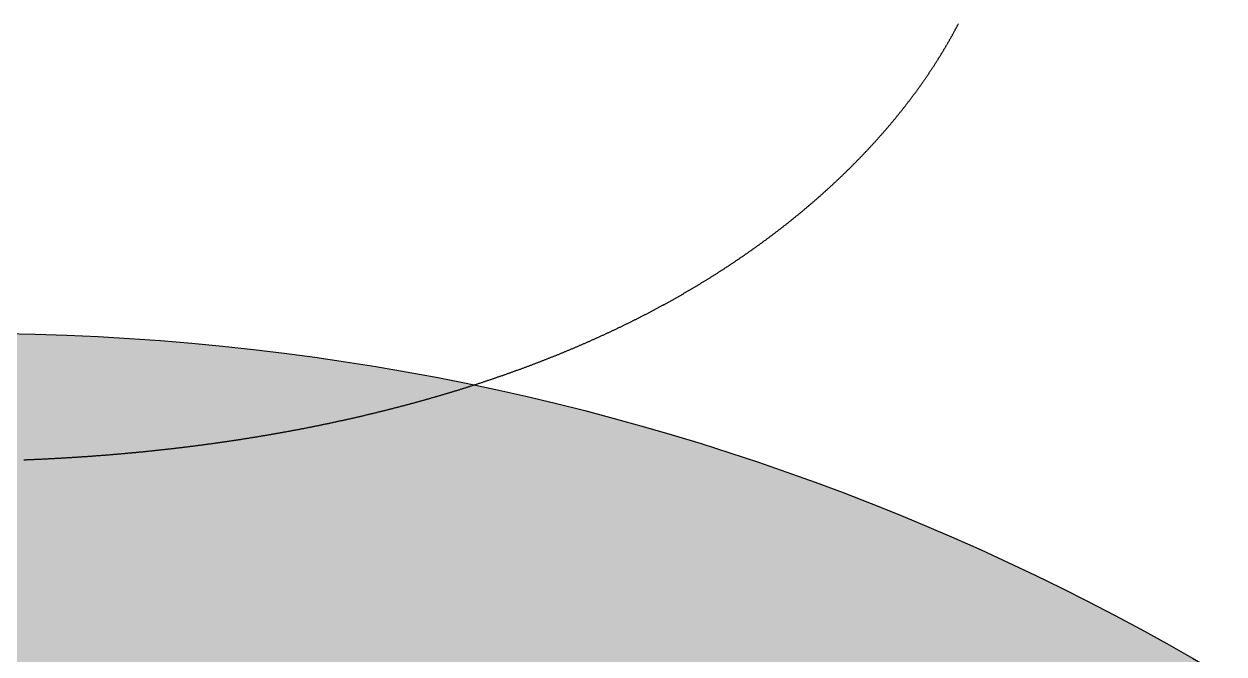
# Model space of a CAD drawing. Header units: millimetres. Extents: x 88 to 97873, y 32 to 55088.
# Drawn here: x 44741.51 to 44760.18, y 4564.2 to 4574.01 of the extents above; entities that cross this region are included whole.
import ezdxf

# ---------------------------------------------------------------- set-up
doc = ezdxf.new("R2010")
doc.units = ezdxf.units.MM
doc.header["$LTSCALE"] = 0.3
doc.layers.add('FICHAS_XLR', color=7, linetype='Continuous')

# ---------------------------------------------------------------- blocks, each defined once
blk = doc.blocks.new('FICHA_XLR_FEMEA')
at = {"layer": 'FICHAS_XLR'}
h = blk.add_hatch(color=0, dxfattribs=at)
h.dxf.hatch_style = 1
h.paths.add_polyline_path([(-761.98, 0, 1), (761.98, 0, 1)], flags=0)
h.paths.add_polyline_path([(-274.4, -13.49, -1), (-554.4, -13.49, -1)], flags=0)
h.paths.add_polyline_path([(538.57, -13.49, -1), (258.57, -13.49, -1)], flags=0)
h.paths.add_polyline_path([(140, -427.69, -1), (-140, -427.69, -1)], flags=0)
h.paths.add_polyline_path([(-1150.64, 0, 1), (1150.64, 0, 1)])
h.paths.add_polyline_path([(983.22, 0, -1), (-983.22, 0, -1)], flags=16)
at = {"layer": 'FICHAS_XLR', "color": 0}
blk.add_lwpolyline([(24.33, 1091.33), (24.7, 1091.35), (25.07, 1091.36), (25.44, 1091.37), (25.81, 1091.39), (26.18, 1091.4), (26.55, 1091.42), (26.92, 1091.43), (27.28, 1091.45), (27.65, 1091.46), (28.02, 1091.48), (28.39, 1091.49), (28.76, 1091.51), (29.13, 1091.53), (29.5, 1091.54), (29.87, 1091.56), (30.24, 1091.57), (30.6, 1091.59), (30.97, 1091.61), (31.34, 1091.62), (31.71, 1091.64), (32.08, 1091.66), (32.45, 1091.67), (32.82, 1091.69), (33.19, 1091.71), (33.55, 1091.73), (33.92, 1091.74), (34.29, 1091.76), (34.66, 1091.78), (35.03, 1091.8), (35.4, 1091.82), (35.77, 1091.83), (36.13, 1091.85), (36.5, 1091.87), (36.87, 1091.89), (37.24, 1091.91), (37.61, 1091.93), (37.98, 1091.95), (38.34, 1091.97), (38.71, 1091.99), (39.08, 1092.01), (39.45, 1092.03), (39.82, 1092.05), (40.19, 1092.07), (40.55, 1092.09), (40.92, 1092.11), (41.29, 1092.13), (41.66, 1092.15), (42.03, 1092.17), (42.39, 1092.19), (42.76, 1092.21), (43.13, 1092.23), (43.5, 1092.25), (43.87, 1092.28), (44.23, 1092.3), (44.6, 1092.32), (44.97, 1092.34), (45.34, 1092.36), (45.7, 1092.39), (46.07, 1092.41), (46.44, 1092.43), (46.81, 1092.45), (47.18, 1092.48), (47.54, 1092.5), (47.91, 1092.52), (48.28, 1092.55), (48.65, 1092.57), (49.01, 1092.59), (49.38, 1092.62), (49.75, 1092.64), (50.12, 1092.66), (50.48, 1092.69), (50.85, 1092.71), (51.22, 1092.74), (51.59, 1092.76), (51.95, 1092.79), (52.32, 1092.81), (52.69, 1092.84), (53.05, 1092.86), (53.42, 1092.89), (53.79, 1092.91), (54.16, 1092.94), (54.52, 1092.96), (54.89, 1092.99), (55.26, 1093.02), (55.62, 1093.04), (55.99, 1093.07), (56.36, 1093.1), (56.72, 1093.12), (57.09, 1093.15), (57.46, 1093.18), (57.83, 1093.2), (58.19, 1093.23), (58.56, 1093.26), (58.93, 1093.28), (59.29, 1093.31), (59.66, 1093.34), (60.03, 1093.37), (60.39, 1093.4), (60.76, 1093.42), (61.12, 1093.45), (61.49, 1093.48), (61.86, 1093.51), (62.22, 1093.54), (62.59, 1093.57), (62.96, 1093.6), (63.32, 1093.63), (63.69, 1093.66), (64.05, 1093.69), (64.42, 1093.72), (64.79, 1093.75), (65.15, 1093.78), (65.52, 1093.81), (65.89, 1093.84), (66.25, 1093.87), (66.62, 1093.9), (66.98, 1093.93), (67.35, 1093.96), (67.71, 1093.99), (68.08, 1094.02), (68.45, 1094.05), (68.81, 1094.08), (69.18, 1094.12), (69.54, 1094.15), (69.91, 1094.18), (70.27, 1094.21), (70.64, 1094.24), (71, 1094.28), (71.37, 1094.31), (71.74, 1094.34), (72.1, 1094.37), (72.47, 1094.41), (72.83, 1094.44), (73.2, 1094.47), (73.56, 1094.51), (73.93, 1094.54), (74.29, 1094.57), (74.66, 1094.61), (75.02, 1094.64), (75.39, 1094.68), (75.75, 1094.71), (76.12, 1094.74), (76.48, 1094.78), (76.85, 1094.81), (77.21, 1094.85), (77.58, 1094.88), (77.94, 1094.92), (78.3, 1094.95), (78.67, 1094.99), (79.03, 1095.02), (79.4, 1095.06), (79.76, 1095.1), (80.13, 1095.13), (80.49, 1095.17), (80.86, 1095.2), (81.22, 1095.24), (81.58, 1095.28), (81.95, 1095.31), (82.31, 1095.35), (82.68, 1095.39), (83.04, 1095.43), (83.4, 1095.46), (83.77, 1095.5), (84.13, 1095.54), (84.5, 1095.58), (84.86, 1095.61), (85.22, 1095.65), (85.59, 1095.69), (85.95, 1095.73), (86.31, 1095.77), (86.68, 1095.81), (87.04, 1095.85), (87.4, 1095.88), (87.77, 1095.92), (88.13, 1095.96), (88.49, 1096), (88.86, 1096.04), (89.22, 1096.08), (89.58, 1096.12), (89.95, 1096.16), (90.31, 1096.2), (90.67, 1096.24), (91.04, 1096.28), (91.4, 1096.32), (91.76, 1096.36), (92.12, 1096.41), (92.49, 1096.45), (92.85, 1096.49), (93.21, 1096.53), (93.57, 1096.57), (93.94, 1096.61), (94.3, 1096.65), (94.66, 1096.7), (95.02, 1096.74), (95.39, 1096.78), (95.75, 1096.82), (96.11, 1096.87), (96.47, 1096.91), (96.83, 1096.95), (97.2, 1096.99), (97.56, 1097.04), (97.92, 1097.08), (98.28, 1097.12), (98.64, 1097.17), (99.01, 1097.21), (99.37, 1097.26), (99.73, 1097.3), (100.09, 1097.34), (100.45, 1097.39), (100.81, 1097.43), (101.18, 1097.48), (101.54, 1097.52), (101.9, 1097.57), (102.26, 1097.61), (102.62, 1097.66), (102.98, 1097.7), (103.34, 1097.75), (103.7, 1097.79), (104.07, 1097.84), (104.43, 1097.89), (104.79, 1097.93), (105.15, 1097.98), (105.51, 1098.03), (105.87, 1098.07), (106.23, 1098.12), (106.59, 1098.17), (106.95, 1098.21), (107.31, 1098.26), (107.67, 1098.31), (108.03, 1098.35), (108.39, 1098.4), (108.75, 1098.45), (109.11, 1098.5), (109.47, 1098.55), (109.83, 1098.59), (110.19, 1098.64), (110.55, 1098.69), (110.91, 1098.74), (111.27, 1098.79), (111.63, 1098.84), (111.99, 1098.89), (112.35, 1098.94), (112.71, 1098.99), (113.07, 1099.04), (113.43, 1099.09), (113.79, 1099.14), (114.15, 1099.19), (114.51, 1099.24), (114.87, 1099.29), (115.23, 1099.34), (115.59, 1099.39), (115.94, 1099.44), (116.3, 1099.49), (116.66, 1099.54), (117.02, 1099.59), (117.38, 1099.64), (117.74, 1099.69), (118.1, 1099.75), (118.46, 1099.8), (118.81, 1099.85), (119.17, 1099.9), (119.53, 1099.95), (119.89, 1100.01), (120.25, 1100.06), (120.61, 1100.11), (120.96, 1100.17), (121.32, 1100.22), (121.68, 1100.27), (122.04, 1100.33), (122.4, 1100.38), (122.75, 1100.43), (123.11, 1100.49), (123.47, 1100.54), (123.83, 1100.59), (124.18, 1100.65), (124.54, 1100.7), (124.9, 1100.76), (125.26, 1100.81), (125.61, 1100.87), (125.97, 1100.92), (126.33, 1100.98), (126.68, 1101.03), (127.04, 1101.09), (127.4, 1101.14), (127.76, 1101.2), (128.11, 1101.26), (128.47, 1101.31), (128.83, 1101.37), (129.18, 1101.43), (129.54, 1101.48), (129.9, 1101.54), (130.25, 1101.6), (130.61, 1101.65), (130.96, 1101.71), (131.32, 1101.77), (131.68, 1101.83), (132.03, 1101.88), (132.39, 1101.94), (132.74, 1102), (133.1, 1102.06), (133.46, 1102.11), (133.81, 1102.17), (134.17, 1102.23), (134.52, 1102.29), (134.88, 1102.35), (135.23, 1102.41), (135.59, 1102.47), (135.94, 1102.53), (136.3, 1102.59), (136.65, 1102.65), (137.01, 1102.71), (137.36, 1102.77), (137.72, 1102.83), (138.07, 1102.89), (138.43, 1102.95), (138.78, 1103.01), (139.14, 1103.07), (139.49, 1103.13), (139.85, 1103.19), (140.2, 1103.25), (140.55, 1103.31), (140.91, 1103.37), (141.26, 1103.44), (141.62, 1103.5), (141.97, 1103.56), (142.32, 1103.62), (142.68, 1103.68), (143.03, 1103.75), (143.39, 1103.81), (143.74, 1103.87), (144.09, 1103.93), (144.45, 1104), (144.8, 1104.06), (145.15, 1104.12), (145.51, 1104.19), (145.86, 1104.25), (146.21, 1104.31), (146.56, 1104.38), (146.92, 1104.44), (147.27, 1104.51), (147.62, 1104.57), (147.98, 1104.64), (148.33, 1104.7), (148.68, 1104.77), (149.03, 1104.83), (149.39, 1104.9), (149.74, 1104.96), (150.09, 1105.03), (150.44, 1105.09), (150.79, 1105.16), (151.15, 1105.22), (151.5, 1105.29), (151.85, 1105.36), (152.2, 1105.42), (152.55, 1105.49), (152.9, 1105.56), (153.26, 1105.62), (153.61, 1105.69), (153.96, 1105.76), (154.31, 1105.82), (154.66, 1105.89), (155.01, 1105.96), (155.36, 1106.03), (155.71, 1106.09), (156.06, 1106.16), (156.41, 1106.23), (156.76, 1106.3), (157.12, 1106.37), (157.47, 1106.44), (157.82, 1106.51), (158.17, 1106.57), (158.52, 1106.64), (158.87, 1106.71), (159.22, 1106.78), (159.57, 1106.85), (159.92, 1106.92), (160.27, 1106.99), (160.62, 1107.06), (160.96, 1107.13), (161.31, 1107.2), (161.66, 1107.27), (162.01, 1107.34), (162.36, 1107.41), (162.71, 1107.49), (163.06, 1107.56), (163.41, 1107.63), (163.76, 1107.7), (164.11, 1107.77), (164.46, 1107.84), (164.8, 1107.92), (165.15, 1107.99), (165.5, 1108.06), (165.85, 1108.13), (166.2, 1108.2), (166.55, 1108.28), (166.89, 1108.35), (167.24, 1108.42), (167.59, 1108.5), (167.94, 1108.57), (168.29, 1108.64), (168.63, 1108.72), (168.98, 1108.79), (169.33, 1108.86), (169.68, 1108.94), (170.02, 1109.01), (170.37, 1109.09), (170.72, 1109.16), (171.06, 1109.24), (171.41, 1109.31), (171.76, 1109.39), (172.1, 1109.46), (172.45, 1109.54), (172.8, 1109.61), (173.14, 1109.69), (173.49, 1109.76), (173.84, 1109.84), (174.18, 1109.92), (174.53, 1109.99), (174.88, 1110.07), (175.22, 1110.15), (175.57, 1110.22), (175.91, 1110.3), (176.26, 1110.38), (176.6, 1110.45), (176.95, 1110.53), (177.29, 1110.61), (177.64, 1110.69), (177.98, 1110.77), (178.33, 1110.84), (178.67, 1110.92), (179.02, 1111), (179.36, 1111.08), (179.71, 1111.16), (180.05, 1111.24), (180.4, 1111.31), (180.74, 1111.39), (181.09, 1111.47), (181.43, 1111.55), (181.78, 1111.63), (182.12, 1111.71), (182.46, 1111.79), (182.81, 1111.87), (183.15, 1111.95), (183.49, 1112.03), (183.84, 1112.11), (184.18, 1112.19), (184.52, 1112.27), (184.87, 1112.36), (185.21, 1112.44), (185.55, 1112.52), (185.9, 1112.6), (186.24, 1112.68), (186.58, 1112.76), (186.93, 1112.85), (187.27, 1112.93), (187.61, 1113.01), (187.95, 1113.09), (188.29, 1113.17), (188.64, 1113.26), (188.98, 1113.34), (189.32, 1113.42), (189.66, 1113.51), (190, 1113.59), (190.35, 1113.67), (190.69, 1113.76), (191.03, 1113.84), (191.37, 1113.93), (191.71, 1114.01), (192.05, 1114.09), (192.39, 1114.18), (192.73, 1114.26), (193.08, 1114.35), (193.42, 1114.43), (193.76, 1114.52), (194.1, 1114.6), (194.44, 1114.69), (194.78, 1114.77), (195.12, 1114.86), (195.46, 1114.95), (195.8, 1115.03), (196.14, 1115.12), (196.48, 1115.2), (196.82, 1115.29), (197.16, 1115.38), (197.5, 1115.46), (197.84, 1115.55), (198.17, 1115.64), (198.51, 1115.73), (198.85, 1115.81), (199.19, 1115.9), (199.53, 1115.99), (199.87, 1116.08), (200.21, 1116.16), (200.55, 1116.25), (200.89, 1116.34), (201.22, 1116.43), (201.56, 1116.52), (201.9, 1116.61), (202.24, 1116.7), (202.58, 1116.79), (202.91, 1116.88), (203.25, 1116.96), (203.59, 1117.05), (203.93, 1117.14), (204.26, 1117.23), (204.6, 1117.32), (204.94, 1117.42), (205.27, 1117.51), (205.61, 1117.6), (205.95, 1117.69), (206.28, 1117.78), (206.62, 1117.87), (206.96, 1117.96), (207.29, 1118.05), (207.63, 1118.14), (207.97, 1118.24), (208.3, 1118.33), (208.64, 1118.42), (208.97, 1118.51), (209.31, 1118.6), (209.65, 1118.7), (209.98, 1118.79), (210.32, 1118.88), (210.65, 1118.98), (210.99, 1119.07), (211.32, 1119.16), (211.66, 1119.26), (211.99, 1119.35), (212.33, 1119.44), (212.66, 1119.54), (213, 1119.63), (213.33, 1119.73), (213.66, 1119.82), (214, 1119.91), (214.33, 1120.01), (214.67, 1120.1), (215, 1120.2), (215.33, 1120.29), (215.67, 1120.39), (216, 1120.49), (216.33, 1120.58), (216.67, 1120.68), (217, 1120.77), (217.33, 1120.87), (217.67, 1120.97), (218, 1121.06), (218.33, 1121.16), (218.66, 1121.26), (219, 1121.35), (219.33, 1121.45), (219.66, 1121.55), (219.99, 1121.65), (220.32, 1121.74), (220.66, 1121.84), (220.99, 1121.94), (221.32, 1122.04), (221.65, 1122.14), (221.98, 1122.23), (222.31, 1122.33), (222.64, 1122.43), (222.98, 1122.53), (223.31, 1122.63), (223.64, 1122.73), (223.97, 1122.83), (224.3, 1122.93), (224.63, 1123.03), (224.96, 1123.13), (225.29, 1123.23), (225.62, 1123.33), (225.95, 1123.43), (226.28, 1123.53), (226.61, 1123.63), (226.94, 1123.73), (227.27, 1123.83), (227.6, 1123.93), (227.93, 1124.03), (228.25, 1124.14), (228.58, 1124.24), (228.91, 1124.34), (229.24, 1124.44), (229.57, 1124.54), (229.9, 1124.65), (230.23, 1124.75), (230.55, 1124.85), (230.88, 1124.95), (231.21, 1125.06), (231.54, 1125.16), (231.87, 1125.26), (232.19, 1125.37), (232.52, 1125.47), (232.85, 1125.57), (233.18, 1125.68), (233.5, 1125.78), (233.83, 1125.89), (234.16, 1125.99), (234.48, 1126.1), (234.81, 1126.2), (235.14, 1126.31), (235.46, 1126.41), (235.79, 1126.52), (236.11, 1126.62), (236.44, 1126.73), (236.77, 1126.83), (237.09, 1126.94), (237.42, 1127.04), (237.74, 1127.15), (238.07, 1127.26), (238.39, 1127.36), (238.72, 1127.47), (239.04, 1127.58), (239.37, 1127.68), (239.69, 1127.79), (240.02, 1127.9), (240.34, 1128.01), (240.67, 1128.11), (240.99, 1128.22), (241.32, 1128.33), (241.64, 1128.44), (241.96, 1128.55), (242.29, 1128.65), (242.61, 1128.76), (242.93, 1128.87), (243.26, 1128.98), (243.58, 1129.09), (243.9, 1129.2), (244.23, 1129.31), (244.55, 1129.42), (244.87, 1129.53), (245.19, 1129.64), (245.52, 1129.75), (245.84, 1129.86), (246.16, 1129.97), (246.48, 1130.08), (246.8, 1130.19), (247.13, 1130.3), (247.45, 1130.41), (247.77, 1130.52), (248.09, 1130.64), (248.41, 1130.75), (248.73, 1130.86), (249.05, 1130.97), (249.37, 1131.08), (249.69, 1131.19), (250.02, 1131.31), (250.34, 1131.42), (250.66, 1131.53), (250.98, 1131.65), (251.3, 1131.76), (251.62, 1131.87), (251.94, 1131.98), (252.26, 1132.1), (252.57, 1132.21), (252.89, 1132.33), (253.21, 1132.44), (253.53, 1132.55), (253.85, 1132.67), (254.17, 1132.78), (254.49, 1132.9), (254.81, 1133.01), (255.13, 1133.13), (255.44, 1133.24), (255.76, 1133.36), (256.08, 1133.47), (256.4, 1133.59), (256.72, 1133.71), (257.03, 1133.82), (257.35, 1133.94), (257.67, 1134.05), (257.98, 1134.17), (258.3, 1134.29), (258.62, 1134.4), (258.93, 1134.52), (259.25, 1134.64), (259.57, 1134.76), (259.88, 1134.87), (260.2, 1134.99), (260.52, 1135.11), (260.83, 1135.23), (261.15, 1135.34), (261.46, 1135.46), (261.78, 1135.58), (262.09, 1135.7), (262.41, 1135.82), (262.72, 1135.94), (263.04, 1136.06), (263.35, 1136.18), (263.67, 1136.3), (263.98, 1136.41), (264.3, 1136.53), (264.61, 1136.65), (264.93, 1136.77), (265.24, 1136.89), (265.55, 1137.02), (265.87, 1137.14), (266.18, 1137.26), (266.49, 1137.38), (266.81, 1137.5), (267.12, 1137.62), (267.43, 1137.74), (267.75, 1137.86), (268.06, 1137.98), (268.37, 1138.11), (268.68, 1138.23), (269, 1138.35), (269.31, 1138.47), (269.62, 1138.6), (269.93, 1138.72), (270.24, 1138.84), (270.55, 1138.96), (270.87, 1139.09), (271.18, 1139.21), (271.49, 1139.33), (271.8, 1139.46), (272.11, 1139.58), (272.42, 1139.71), (272.73, 1139.83), (273.04, 1139.96), (273.35, 1140.08), (273.66, 1140.2), (273.97, 1140.33), (274.28, 1140.45), (274.59, 1140.58), (274.9, 1140.71), (275.21, 1140.83), (275.52, 1140.96), (275.83, 1141.08), (276.14, 1141.21), (276.44, 1141.33), (276.75, 1141.46), (277.06, 1141.59), (277.37, 1141.71), (277.68, 1141.84), (277.99, 1141.97), (278.29, 1142.1), (278.6, 1142.22), (278.91, 1142.35), (279.22, 1142.48), (279.52, 1142.61), (279.83, 1142.73), (280.14, 1142.86), (280.44, 1142.99), (280.75, 1143.12), (281.06, 1143.25), (281.36, 1143.38), (281.67, 1143.51), (281.97, 1143.63), (282.28, 1143.76), (282.59, 1143.89), (282.89, 1144.02), (283.2, 1144.15), (283.5, 1144.28), (283.81, 1144.41), (284.11, 1144.54), (284.42, 1144.67), (284.72, 1144.81), (285.03, 1144.94), (285.33, 1145.07), (285.63, 1145.2), (285.94, 1145.33), (286.24, 1145.46), (286.55, 1145.59), (286.85, 1145.72), (287.15, 1145.86), (287.46, 1145.99), (287.76, 1146.12), (288.06, 1146.25), (288.36, 1146.39), (288.67, 1146.52), (288.97, 1146.65), (289.27, 1146.79), (289.57, 1146.92), (289.88, 1147.05), (290.18, 1147.19), (290.48, 1147.32), (290.78, 1147.45), (291.08, 1147.59), (291.38, 1147.72), (291.68, 1147.86), (291.99, 1147.99), (292.29, 1148.13), (292.59, 1148.26), (292.89, 1148.4), (293.19, 1148.53), (293.49, 1148.67), (293.79, 1148.8), (294.09, 1148.94), (294.39, 1149.08), (294.69, 1149.21), (294.98, 1149.35), (295.28, 1149.49), (295.58, 1149.62), (295.88, 1149.76), (296.18, 1149.9), (296.48, 1150.03), (296.78, 1150.17), (297.08, 1150.31), (297.37, 1150.45), (297.67, 1150.58), (297.97, 1150.72), (298.27, 1150.86), (298.56, 1151), (298.86, 1151.14), (299.16, 1151.28), (299.45, 1151.41), (299.75, 1151.55), (300.05, 1151.69), (300.34, 1151.83), (300.64, 1151.97), (300.94, 1152.11), (301.23, 1152.25), (301.53, 1152.39), (301.82, 1152.53), (302.12, 1152.67), (302.41, 1152.81), (302.71, 1152.95), (303, 1153.09), (303.3, 1153.24), (303.59, 1153.38), (303.89, 1153.52), (304.18, 1153.66), (304.48, 1153.8), (304.77, 1153.94), (305.06, 1154.09), (305.36, 1154.23), (305.65, 1154.37), (305.94, 1154.51), (306.24, 1154.66), (306.53, 1154.8), (306.82, 1154.94), (307.12, 1155.09), (307.41, 1155.23), (307.7, 1155.37), (307.99, 1155.52), (308.28, 1155.66), (308.58, 1155.8), (308.87, 1155.95), (309.16, 1156.09), (309.45, 1156.24), (309.74, 1156.38), (310.03, 1156.53), (310.32, 1156.67), (310.61, 1156.82), (310.9, 1156.96), (311.19, 1157.11), (311.48, 1157.25), (311.77, 1157.4), (312.06, 1157.55), (312.35, 1157.69), (312.64, 1157.84), (312.93, 1157.99), (313.22, 1158.13), (313.51, 1158.28), (313.8, 1158.43), (314.09, 1158.58), (314.38, 1158.72), (314.66, 1158.87), (314.95, 1159.02), (315.24, 1159.17), (315.53, 1159.31), (315.81, 1159.46), (316.1, 1159.61), (316.39, 1159.76), (316.68, 1159.91), (316.96, 1160.06), (317.25, 1160.21), (317.54, 1160.36), (317.82, 1160.51), (318.11, 1160.66), (318.39, 1160.81), (318.68, 1160.96), (318.97, 1161.11), (319.25, 1161.26), (319.54, 1161.41), (319.82, 1161.56), (320.11, 1161.71), (320.39, 1161.86), (320.68, 1162.01), (320.96, 1162.16), (321.24, 1162.31), (321.53, 1162.47), (321.81, 1162.62), (322.1, 1162.77), (322.38, 1162.92), (322.66, 1163.07), (322.95, 1163.23), (323.23, 1163.38), (323.51, 1163.53), (323.79, 1163.69), (324.08, 1163.84), (324.36, 1163.99), (324.64, 1164.15), (324.92, 1164.3), (325.2, 1164.45), (325.49, 1164.61), (325.77, 1164.76), (326.05, 1164.92), (326.33, 1165.07), (326.61, 1165.23), (326.89, 1165.38), (327.17, 1165.54), (327.45, 1165.69), (327.73, 1165.85), (328.01, 1166), (328.29, 1166.16), (328.57, 1166.32), (328.85, 1166.47), (329.13, 1166.63), (329.41, 1166.79), (329.69, 1166.94), (329.97, 1167.1), (330.24, 1167.26), (330.52, 1167.41), (330.8, 1167.57), (331.08, 1167.73), (331.36, 1167.89), (331.63, 1168.04), (331.91, 1168.2), (332.19, 1168.36), (332.46, 1168.52), (332.74, 1168.68), (333.02, 1168.84), (333.29, 1168.99), (333.57, 1169.15), (333.85, 1169.31), (334.12, 1169.47), (334.4, 1169.63), (334.67, 1169.79), (334.95, 1169.95), (335.22, 1170.11), (335.5, 1170.27), (335.77, 1170.43), (336.05, 1170.59), (336.32, 1170.75), (336.6, 1170.92), (336.87, 1171.08), (337.15, 1171.24), (337.42, 1171.4), (337.69, 1171.56), (337.97, 1171.72), (338.24, 1171.88), (338.51, 1172.05), (338.78, 1172.21), (339.06, 1172.37), (339.33, 1172.53), (339.6, 1172.7), (339.87, 1172.86), (340.15, 1173.02), (340.42, 1173.19), (340.69, 1173.35), (340.96, 1173.51), (341.23, 1173.68), (341.5, 1173.84), (341.77, 1174), (342.04, 1174.17), (342.31, 1174.33), (342.58, 1174.5), (342.85, 1174.66), (343.12, 1174.83), (343.39, 1174.99), (343.66, 1175.16), (343.93, 1175.32), (344.2, 1175.49), (344.47, 1175.65), (344.74, 1175.82), (345.01, 1175.99), (345.27, 1176.15), (345.54, 1176.32), (345.81, 1176.48), (346.08, 1176.65), (346.34, 1176.82), (346.61, 1176.98), (346.88, 1177.15), (347.15, 1177.32), (347.41, 1177.49), (347.68, 1177.65), (347.94, 1177.82), (348.21, 1177.99), (348.48, 1178.16), (348.74, 1178.33), (349.01, 1178.49), (349.27, 1178.66), (349.54, 1178.83), (349.8, 1179), (350.07, 1179.17), (350.33, 1179.34), (350.6, 1179.51), (350.86, 1179.68), (351.12, 1179.85), (351.39, 1180.02), (351.65, 1180.19), (351.91, 1180.36), (352.18, 1180.53), (352.44, 1180.7), (352.7, 1180.87), (352.97, 1181.04), (353.23, 1181.21), (353.49, 1181.38), (353.75, 1181.55), (354.01, 1181.72), (354.28, 1181.9), (354.54, 1182.07), (354.8, 1182.24), (355.06, 1182.41), (355.32, 1182.58), (355.58, 1182.75), (355.84, 1182.93), (356.1, 1183.1), (356.36, 1183.27), (356.62, 1183.45), (356.88, 1183.62), (357.14, 1183.79), (357.4, 1183.97), (357.66, 1184.14), (357.92, 1184.31), (358.17, 1184.49), (358.43, 1184.66), (358.69, 1184.83), (358.95, 1185.01), (359.21, 1185.18), (359.46, 1185.36), (359.72, 1185.53), (359.98, 1185.71), (360.23, 1185.88), (360.49, 1186.06), (360.75, 1186.23), (361, 1186.41), (361.26, 1186.58), (361.52, 1186.76), (361.77, 1186.94), (362.03, 1187.11), (362.28, 1187.29), (362.54, 1187.46), (362.79, 1187.64), (363.05, 1187.82), (363.3, 1187.99), (363.55, 1188.17), (363.81, 1188.35), (364.06, 1188.53), (364.32, 1188.7), (364.57, 1188.88), (364.82, 1189.06), (365.08, 1189.24), (365.33, 1189.41), (365.58, 1189.59), (365.83, 1189.77), (366.09, 1189.95), (366.34, 1190.13), (366.59, 1190.31), (366.84, 1190.48), (367.09, 1190.66), (367.34, 1190.84), (367.59, 1191.02), (367.84, 1191.2), (368.09, 1191.38), (368.34, 1191.56), (368.59, 1191.74), (368.84, 1191.92), (369.09, 1192.1), (369.34, 1192.28), (369.59, 1192.46), (369.84, 1192.64), (370.09, 1192.82), (370.34, 1193), (370.59, 1193.19), (370.84, 1193.37), (371.08, 1193.55), (371.33, 1193.73), (371.58, 1193.91), (371.83, 1194.09), (372.07, 1194.27), (372.32, 1194.46), (372.57, 1194.64), (372.81, 1194.82), (373.06, 1195), (373.3, 1195.19), (373.55, 1195.37), (373.8, 1195.55), (374.04, 1195.74), (374.29, 1195.92), (374.53, 1196.1), (374.78, 1196.28), (375.02, 1196.47), (375.26, 1196.65), (375.51, 1196.84), (375.75, 1197.02), (376, 1197.2), (376.24, 1197.39), (376.48, 1197.57), (376.73, 1197.76), (376.97, 1197.94), (377.21, 1198.13), (377.45, 1198.31), (377.7, 1198.5), (377.94, 1198.68), (378.18, 1198.87), (378.42, 1199.05), (378.66, 1199.24), (378.9, 1199.43), (379.14, 1199.61), (379.38, 1199.8), (379.62, 1199.98), (379.86, 1200.17), (380.1, 1200.36), (380.34, 1200.54), (380.58, 1200.73), (380.82, 1200.92), (381.06, 1201.1), (381.3, 1201.29), (381.54, 1201.48), (381.78, 1201.67), (382.02, 1201.85), (382.25, 1202.04), (382.49, 1202.23), (382.73, 1202.42), (382.97, 1202.61), (383.2, 1202.79), (383.44, 1202.98), (383.68, 1203.17), (383.91, 1203.36), (384.15, 1203.55), (384.38, 1203.74), (384.62, 1203.93), (384.86, 1204.12), (385.09, 1204.3), (385.33, 1204.49), (385.56, 1204.68), (385.79, 1204.87), (386.03, 1205.06), (386.26, 1205.25), (386.5, 1205.44), (386.73, 1205.63), (386.96, 1205.82), (387.2, 1206.01), (387.43, 1206.21), (387.66, 1206.4), (387.9, 1206.59), (388.13, 1206.78), (388.36, 1206.97), (388.59, 1207.16), (388.82, 1207.35), (389.05, 1207.54), (389.29, 1207.74), (389.52, 1207.93), (389.75, 1208.12), (389.98, 1208.31), (390.21, 1208.5), (390.44, 1208.7), (390.67, 1208.89), (390.9, 1209.08), (391.13, 1209.27), (391.36, 1209.47), (391.59, 1209.66), (391.81, 1209.85), (392.04, 1210.05), (392.27, 1210.24), (392.5, 1210.43), (392.73, 1210.63), (392.95, 1210.82), (393.18, 1211.01), (393.41, 1211.21), (393.63, 1211.4), (393.86, 1211.6), (394.09, 1211.79), (394.31, 1211.99), (394.54, 1212.18), (394.76, 1212.38), (394.99, 1212.57), (395.22, 1212.77), (395.44, 1212.96), (395.67, 1213.16), (395.89, 1213.35), (396.11, 1213.55), (396.34, 1213.74), (396.56, 1213.94), (396.79, 1214.13), (397.01, 1214.33), (397.23, 1214.53), (397.45, 1214.72), (397.68, 1214.92), (397.9, 1215.12), (398.12, 1215.31), (398.34, 1215.51), (398.56, 1215.71), (398.79, 1215.9), (399.01, 1216.1), (399.23, 1216.3), (399.45, 1216.5), (399.67, 1216.69), (399.89, 1216.89), (400.11, 1217.09), (400.33, 1217.29), (400.55, 1217.48), (400.77, 1217.68), (400.99, 1217.88), (401.21, 1218.08), (401.42, 1218.28), (401.64, 1218.48), (401.86, 1218.68), (402.08, 1218.87), (402.3, 1219.07), (402.51, 1219.27), (402.73, 1219.47), (402.95, 1219.67), (403.16, 1219.87), (403.38, 1220.07), (403.6, 1220.27), (403.81, 1220.47), (404.03, 1220.67), (404.24, 1220.87), (404.46, 1221.07), (404.67, 1221.27), (404.89, 1221.47), (405.1, 1221.67), (405.32, 1221.87), (405.53, 1222.07), (405.75, 1222.27), (405.96, 1222.47), (406.17, 1222.68), (406.39, 1222.88), (406.6, 1223.08), (406.81, 1223.28), (407.02, 1223.48), (407.23, 1223.68), (407.45, 1223.88), (407.66, 1224.09), (407.87, 1224.29), (408.08, 1224.49), (408.29, 1224.69), (408.5, 1224.9), (408.71, 1225.1), (408.92, 1225.3), (409.13, 1225.5), (409.34, 1225.71), (409.55, 1225.91), (409.76, 1226.11), (409.97, 1226.32), (410.18, 1226.52), (410.39, 1226.72), (410.59, 1226.93), (410.8, 1227.13), (411.01, 1227.33), (411.22, 1227.54), (411.42, 1227.74), (411.63, 1227.95), (411.84, 1228.15), (412.04, 1228.35), (412.25, 1228.56), (412.46, 1228.76), (412.66, 1228.97), (412.87, 1229.17), (413.07, 1229.38), (413.28, 1229.58), (413.48, 1229.79), (413.69, 1229.99), (413.89, 1230.2), (414.09, 1230.4), (414.3, 1230.61), (414.5, 1230.81), (414.7, 1231.02), (414.91, 1231.23), (415.11, 1231.43), (415.31, 1231.64), (415.51, 1231.84), (415.72, 1232.05), (415.92, 1232.26), (416.12, 1232.46), (416.32, 1232.67), (416.52, 1232.88), (416.72, 1233.08), (416.92, 1233.29), (417.12, 1233.5), (417.32, 1233.71), (417.52, 1233.91), (417.72, 1234.12), (417.92, 1234.33), (418.12, 1234.54), (418.32, 1234.74), (418.52, 1234.95), (418.71, 1235.16), (418.91, 1235.37), (419.11, 1235.58), (419.31, 1235.78), (419.5, 1235.99), (419.7, 1236.2), (419.9, 1236.41), (420.09, 1236.62), (420.29, 1236.83), (420.48, 1237.04), (420.68, 1237.24), (420.87, 1237.45), (421.07, 1237.66), (421.26, 1237.87), (421.46, 1238.08), (421.65, 1238.29), (421.85, 1238.5), (422.04, 1238.71), (422.23, 1238.92), (422.43, 1239.13), (422.62, 1239.34), (422.81, 1239.55), (423.01, 1239.76), (423.2, 1239.97), (423.39, 1240.18), (423.58, 1240.39), (423.77, 1240.6), (423.96, 1240.81), (424.15, 1241.03), (424.34, 1241.24), (424.54, 1241.45), (424.73, 1241.66), (424.92, 1241.87), (425.1, 1242.08), (425.29, 1242.29), (425.48, 1242.5), (425.67, 1242.72), (425.86, 1242.93), (426.05, 1243.14), (426.24, 1243.35), (426.42, 1243.56), (426.61, 1243.78), (426.8, 1243.99), (426.99, 1244.2), (427.17, 1244.41), (427.36, 1244.63), (427.54, 1244.84), (427.73, 1245.05), (427.92, 1245.26), (428.1, 1245.48), (428.29, 1245.69), (428.47, 1245.9), (428.66, 1246.12), (428.84, 1246.33), (429.02, 1246.54), (429.21, 1246.76), (429.39, 1246.97), (429.57, 1247.18), (429.76, 1247.4), (429.94, 1247.61), (430.12, 1247.83), (430.3, 1248.04), (430.49, 1248.25), (430.67, 1248.47), (430.85, 1248.68), (431.03, 1248.9), (431.21, 1249.11), (431.39, 1249.33), (431.57, 1249.54), (431.75, 1249.76), (431.93, 1249.97), (432.11, 1250.19), (432.29, 1250.4), (432.47, 1250.62), (432.65, 1250.83), (432.83, 1251.05), (433, 1251.26), (433.18, 1251.48), (433.36, 1251.7), (433.54, 1251.91), (433.71, 1252.13), (433.89, 1252.34), (434.07, 1252.56), (434.24, 1252.78), (434.42, 1252.99), (434.59, 1253.21), (434.77, 1253.43), (434.94, 1253.64), (435.12, 1253.86), (435.29, 1254.08), (435.47, 1254.29), (435.64, 1254.51), (435.82, 1254.73), (435.99, 1254.94), (436.16, 1255.16), (436.34, 1255.38), (436.51, 1255.6), (436.68, 1255.81), (436.85, 1256.03), (437.02, 1256.25), (437.2, 1256.47), (437.37, 1256.68), (437.54, 1256.9), (437.71, 1257.12), (437.88, 1257.34), (438.05, 1257.56), (438.22, 1257.77), (438.39, 1257.99), (438.56, 1258.21), (438.73, 1258.43), (438.9, 1258.65), (439.06, 1258.87), (439.23, 1259.09), (439.4, 1259.31), (439.57, 1259.52), (439.74, 1259.74), (439.9, 1259.96), (440.07, 1260.18), (440.24, 1260.4), (440.4, 1260.62), (440.57, 1260.84), (440.73, 1261.06), (440.9, 1261.28), (441.06, 1261.5), (441.23, 1261.72), (441.39, 1261.94), (441.56, 1262.16), (441.72, 1262.38), (441.89, 1262.6), (442.05, 1262.82), (442.21, 1263.04), (442.38, 1263.26), (442.54, 1263.48), (442.7, 1263.7), (442.86, 1263.92), (443.02, 1264.14), (443.19, 1264.36), (443.35, 1264.59), (443.51, 1264.81), (443.67, 1265.03), (443.83, 1265.25), (443.99, 1265.47), (444.15, 1265.69), (444.31, 1265.91), (444.47, 1266.13), (444.63, 1266.36), (444.78, 1266.58), (444.94, 1266.8), (445.1, 1267.02), (445.26, 1267.24), (445.42, 1267.47), (445.57, 1267.69), (445.73, 1267.91), (445.89, 1268.13), (446.04, 1268.35), (446.2, 1268.58), (446.36, 1268.8), (446.51, 1269.02), (446.67, 1269.25), (446.82, 1269.47), (446.98, 1269.69), (447.13, 1269.91), (447.28, 1270.14), (447.44, 1270.36), (447.59, 1270.58), (447.74, 1270.81), (447.9, 1271.03), (448.05, 1271.25), (448.2, 1271.48), (448.35, 1271.7), (448.51, 1271.92), (448.66, 1272.15), (448.81, 1272.37), (448.96, 1272.59), (449.11, 1272.82), (449.26, 1273.04), (449.41, 1273.27), (449.56, 1273.49), (449.71, 1273.72), (449.86, 1273.94), (450.01, 1274.16), (450.16, 1274.39), (450.31, 1274.61), (450.45, 1274.84), (450.6, 1275.06), (450.75, 1275.29), (450.9, 1275.51), (451.04, 1275.74), (451.19, 1275.96), (451.33, 1276.19), (451.48, 1276.41), (451.63, 1276.64), (451.77, 1276.86), (451.92, 1277.09), (452.06, 1277.31), (452.21, 1277.54), (452.35, 1277.76), (452.49, 1277.99), (452.64, 1278.22), (452.78, 1278.44), (452.92, 1278.67), (453.07, 1278.89), (453.21, 1279.12), (453.35, 1279.35), (453.49, 1279.57), (453.63, 1279.8), (453.78, 1280.02), (453.92, 1280.25), (454.06, 1280.48), (454.2, 1280.7), (454.34, 1280.93), (454.48, 1281.16), (454.62, 1281.38), (454.76, 1281.61), (454.89, 1281.84), (455.03, 1282.07), (455.17, 1282.29), (455.31, 1282.52), (455.45, 1282.75), (455.58, 1282.97), (455.72, 1283.2), (455.86, 1283.43), (455.99, 1283.66), (456.13, 1283.88), (456.27, 1284.11), (456.4, 1284.34), (456.54, 1284.57), (456.67, 1284.79), (456.81, 1285.02), (456.94, 1285.25), (457.08, 1285.48), (457.21, 1285.71), (457.34, 1285.93), (457.48, 1286.16), (457.61, 1286.39), (457.74, 1286.62), (457.87, 1286.85), (458.01, 1287.08), (458.14, 1287.3), (458.27, 1287.53), (458.4, 1287.76), (458.53, 1287.99), (458.66, 1288.22), (458.79, 1288.45), (458.92, 1288.68), (459.05, 1288.91), (459.18, 1289.13), (459.31, 1289.36), (459.44, 1289.59), (459.56, 1289.82), (459.69, 1290.05), (459.82, 1290.28), (459.95, 1290.51), (460.08, 1290.74), (460.2, 1290.97), (460.33, 1291.2), (460.45, 1291.43), (460.58, 1291.66), (460.71, 1291.89), (460.83, 1292.12), (460.96, 1292.35), (461.08, 1292.58), (461.2, 1292.81), (461.33, 1293.04), (461.45, 1293.27), (461.58, 1293.5), (461.7, 1293.73), (461.82, 1293.96), (461.94, 1294.19), (462.07, 1294.42), (462.19, 1294.65), (462.31, 1294.88), (462.43, 1295.11), (462.55, 1295.34), (462.67, 1295.57), (462.79, 1295.8), (462.91, 1296.04)], dxfattribs=at)
blk.add_circle((0, 0), 1150.64, dxfattribs=at)

msp = doc.modelspace()

# ---------------------------------------------------------------- block references
at = {"color": 5, "xscale": 0.03314492310661443, "yscale": 0.03314492310661443, "zscale": 0.03314492310661443}
msp.add_blockref('FICHA_XLR_FEMEA', (44740.702, 4531.052), dxfattribs=at)

doc.saveas('drawing.dxf')
